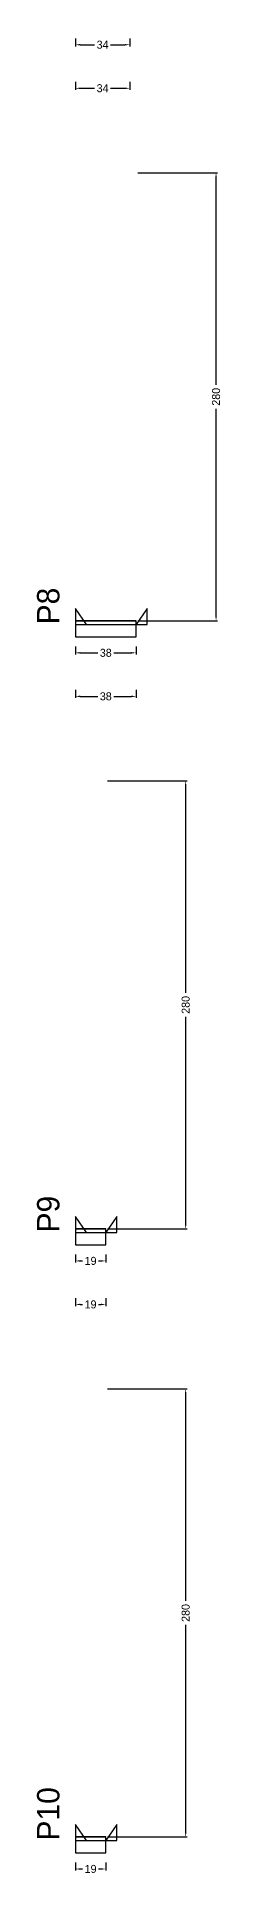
# Model space of a CAD drawing. Header units: centimetres. Extents: x -10500 to 4102, y -9886 to 295.
# Drawn here: x 3976 to 4091, y -3441 to -2293 of the extents above; entities that cross this region are included whole.
import ezdxf

# ---------------------------------------------------------------- set-up
doc = ezdxf.new("R2010")
doc.units = ezdxf.units.CM
for name, color, linetype in [('NOMENCLATURA', 7, 'Continuous'), ('SARR_2.2x10', 60, 'Continuous'), ('SARR_2.2x7', 40, 'Continuous')]:
    doc.layers.add(name, color=color, linetype=linetype)
doc.dimstyles.new('PAINEL-NOVA', dxfattribs={"dimtxt": 5, "dimasz": 3, "dimexe": 1, "dimexo": 1, "dimgap": 1, "dimtad": 1, "dimcen": 2.5, "dimazin": 3, "dimtfac": 1, "dimtmove": 0, "dimatfit": 3})

# ---------------------------------------------------------------- blocks, each defined once
blk = doc.blocks.new('_CLOSEDFILLED')
at = {"color": 0, "linetype": 'BYBLOCK'}
blk.add_solid([(-1, 0.16), (0, 0), (-1, -0.16)], dxfattribs=at)
blk = doc.blocks.new('*D177')
for p, q in [((4000, -2293.8), (4000, -2298.8)), ((4034, -2293.8), (4034, -2298.8)), ((4003, -2297.8), (4012, -2297.8)), ((4022, -2297.8), (4031, -2297.8))]:
    blk.add_line(p, q)
at = {"layer": 'Defpoints'}
for p in [(4000, -2292.8), (4034, -2292.8), (4000, -2297.8)]:
    blk.add_point(p, dxfattribs=at)
at = {"layer": 'SARR_2.2x10', "xscale": 3, "yscale": 3, "rotation": 180}
blk.add_blockref('_CLOSEDFILLED', (4000, -2297.8), dxfattribs=at)
at = {"layer": 'SARR_2.2x10', "xscale": 3, "yscale": 3}
blk.add_blockref('_CLOSEDFILLED', (4034, -2297.8), dxfattribs=at)
at = {"layer": 'SARR_2.2x10', "insert": (4017, -2297.8), "char_height": 5, "attachment_point": 5}
blk.add_mtext('34', dxfattribs=at)
blk = doc.blocks.new('*D182')
for p, q in [((4000, -2321), (4000, -2326)), ((4003, -2325), (4012, -2325)), ((4022, -2325), (4031, -2325)), ((4034, -2321), (4034, -2326))]:
    blk.add_line(p, q)
at = {"layer": 'Defpoints'}
for p in [(4000, -2320), (4000, -2325), (4034, -2320)]:
    blk.add_point(p, dxfattribs=at)
at = {"layer": 'SARR_2.2x10', "xscale": 3, "yscale": 3, "rotation": 180}
blk.add_blockref('_CLOSEDFILLED', (4000, -2325), dxfattribs=at)
at = {"layer": 'SARR_2.2x10', "xscale": 3, "yscale": 3}
blk.add_blockref('_CLOSEDFILLED', (4034, -2325), dxfattribs=at)
at = {"layer": 'SARR_2.2x10', "insert": (4017, -2325), "char_height": 5, "attachment_point": 5}
blk.add_mtext('34', dxfattribs=at)
blk = doc.blocks.new('*D203')
for p, q in [((4000, -2673.8), (4000, -2678.8)), ((4038, -2673.8), (4038, -2678.8)), ((4003, -2677.8), (4014, -2677.8)), ((4024, -2677.8), (4035, -2677.8))]:
    blk.add_line(p, q)
at = {"layer": 'Defpoints'}
for p in [(4000, -2672.8), (4038, -2672.8), (4000, -2677.8)]:
    blk.add_point(p, dxfattribs=at)
at = {"layer": 'SARR_2.2x10', "xscale": 3, "yscale": 3, "rotation": 180}
blk.add_blockref('_CLOSEDFILLED', (4000, -2677.8), dxfattribs=at)
at = {"layer": 'SARR_2.2x10', "xscale": 3, "yscale": 3}
blk.add_blockref('_CLOSEDFILLED', (4038, -2677.8), dxfattribs=at)
at = {"layer": 'SARR_2.2x10', "insert": (4019, -2677.8), "char_height": 5, "attachment_point": 5}
blk.add_mtext('38', dxfattribs=at)
blk = doc.blocks.new('*D204')
for p, q in [((4039, -2377.8), (4089, -2377.8)), ((4088, -2510.3), (4088, -2380.8)), ((4088, -2654.8), (4088, -2525.3)), ((4039, -2657.8), (4089, -2657.8))]:
    blk.add_line(p, q)
at = {"layer": 'Defpoints'}
for p in [(4038, -2377.8), (4038, -2657.8), (4088, -2657.8)]:
    blk.add_point(p, dxfattribs=at)
at = {"layer": 'SARR_2.2x10', "xscale": 3, "yscale": 3}
for p, rotation in [((4088, -2377.8), 90), ((4088, -2657.8), 270)]:
    blk.add_blockref('_CLOSEDFILLED', p, dxfattribs=dict(at, rotation=rotation))
at = {"layer": 'SARR_2.2x10', "insert": (4088, -2517.8), "char_height": 5, "attachment_point": 5, "rotation": 90}
blk.add_mtext('280', dxfattribs=at)
blk = doc.blocks.new('*D205')
for p, q in [((4039, -2377.8), (4089, -2377.8)), ((4088, -2510.3), (4088, -2380.8)), ((4088, -2654.8), (4088, -2525.3)), ((4039, -2657.8), (4089, -2657.8))]:
    blk.add_line(p, q)
at = {"layer": 'Defpoints'}
for p in [(4038, -2377.8), (4038, -2657.8), (4088, -2657.8)]:
    blk.add_point(p, dxfattribs=at)
at = {"layer": 'SARR_2.2x10', "xscale": 3, "yscale": 3}
for p, rotation in [((4088, -2377.8), 90), ((4088, -2657.8), 270)]:
    blk.add_blockref('_CLOSEDFILLED', p, dxfattribs=dict(at, rotation=rotation))
at = {"layer": 'SARR_2.2x10', "insert": (4088, -2517.8), "char_height": 5, "attachment_point": 5, "rotation": 90}
blk.add_mtext('280', dxfattribs=at)
blk = doc.blocks.new('*D206')
for p, q in [((4039, -2377.8), (4089, -2377.8)), ((4088, -2510.3), (4088, -2380.8)), ((4088, -2654.8), (4088, -2525.3)), ((4039, -2657.8), (4089, -2657.8))]:
    blk.add_line(p, q)
at = {"layer": 'Defpoints'}
for p in [(4038, -2377.8), (4038, -2657.8), (4088, -2657.8)]:
    blk.add_point(p, dxfattribs=at)
at = {"layer": 'SARR_2.2x10', "xscale": 3, "yscale": 3}
for p, rotation in [((4088, -2377.8), 90), ((4088, -2657.8), 270)]:
    blk.add_blockref('_CLOSEDFILLED', p, dxfattribs=dict(at, rotation=rotation))
at = {"layer": 'SARR_2.2x10', "insert": (4088, -2517.8), "char_height": 5, "attachment_point": 5, "rotation": 90}
blk.add_mtext('280', dxfattribs=at)
blk = doc.blocks.new('*D207')
for p, q in [((4039, -2377.8), (4089, -2377.8)), ((4088, -2510.3), (4088, -2380.8)), ((4088, -2654.8), (4088, -2525.3)), ((4039, -2657.8), (4089, -2657.8))]:
    blk.add_line(p, q)
at = {"layer": 'Defpoints'}
for p in [(4038, -2377.8), (4038, -2657.8), (4088, -2657.8)]:
    blk.add_point(p, dxfattribs=at)
at = {"layer": 'SARR_2.2x10', "xscale": 3, "yscale": 3}
for p, rotation in [((4088, -2377.8), 90), ((4088, -2657.8), 270)]:
    blk.add_blockref('_CLOSEDFILLED', p, dxfattribs=dict(at, rotation=rotation))
at = {"layer": 'SARR_2.2x10', "insert": (4088, -2517.8), "char_height": 5, "attachment_point": 5, "rotation": 90}
blk.add_mtext('280', dxfattribs=at)
blk = doc.blocks.new('*D208')
for p, q in [((4000, -2701), (4000, -2706)), ((4003, -2705), (4014, -2705)), ((4024, -2705), (4035, -2705)), ((4038, -2701), (4038, -2706))]:
    blk.add_line(p, q)
at = {"layer": 'Defpoints'}
for p in [(4000, -2700), (4000, -2705), (4038, -2700)]:
    blk.add_point(p, dxfattribs=at)
at = {"layer": 'SARR_2.2x10', "xscale": 3, "yscale": 3, "rotation": 180}
blk.add_blockref('_CLOSEDFILLED', (4000, -2705), dxfattribs=at)
at = {"layer": 'SARR_2.2x10', "xscale": 3, "yscale": 3}
blk.add_blockref('_CLOSEDFILLED', (4038, -2705), dxfattribs=at)
at = {"layer": 'SARR_2.2x10', "insert": (4019, -2705), "char_height": 5, "attachment_point": 5}
blk.add_mtext('38', dxfattribs=at)
blk = doc.blocks.new('GRA-E')
at = {"layer": 'SARR_2.2x7'}
blk.add_lwpolyline([(0, 0), (7, 0), (0, 10)], close=True, dxfattribs=at)
blk = doc.blocks.new('GRA-D')
at = {"layer": 'SARR_2.2x7'}
blk.add_lwpolyline([(0, 0), (7, 0), (7, 10)], close=True, dxfattribs=at)
blk = doc.blocks.new('*D229')
for p, q in [((4000, -3053.8), (4000, -3058.8)), ((4019, -3053.8), (4019, -3058.8)), ((4003, -3057.8), (4004.5, -3057.8)), ((4014.5, -3057.8), (4016, -3057.8))]:
    blk.add_line(p, q)
at = {"layer": 'Defpoints'}
for p in [(4000, -3052.8), (4019, -3052.8), (4000, -3057.8)]:
    blk.add_point(p, dxfattribs=at)
at = {"layer": 'SARR_2.2x10', "xscale": 3, "yscale": 3, "rotation": 180}
blk.add_blockref('_CLOSEDFILLED', (4000, -3057.8), dxfattribs=at)
at = {"layer": 'SARR_2.2x10', "xscale": 3, "yscale": 3}
blk.add_blockref('_CLOSEDFILLED', (4019, -3057.8), dxfattribs=at)
at = {"layer": 'SARR_2.2x10', "insert": (4009.5, -3057.8), "char_height": 5, "attachment_point": 5}
blk.add_mtext('19', dxfattribs=at)
blk = doc.blocks.new('*D230')
for p, q in [((4020, -2757.8), (4070, -2757.8)), ((4069, -2890.3), (4069, -2760.8)), ((4069, -3034.8), (4069, -2905.3)), ((4020, -3037.8), (4070, -3037.8))]:
    blk.add_line(p, q)
at = {"layer": 'Defpoints'}
for p in [(4019, -2757.8), (4019, -3037.8), (4069, -3037.8)]:
    blk.add_point(p, dxfattribs=at)
at = {"layer": 'SARR_2.2x10', "xscale": 3, "yscale": 3}
for p, rotation in [((4069, -2757.8), 90), ((4069, -3037.8), 270)]:
    blk.add_blockref('_CLOSEDFILLED', p, dxfattribs=dict(at, rotation=rotation))
at = {"layer": 'SARR_2.2x10', "insert": (4069, -2897.8), "char_height": 5, "attachment_point": 5, "rotation": 90}
blk.add_mtext('280', dxfattribs=at)
blk = doc.blocks.new('*D231')
for p, q in [((4020, -2757.8), (4070, -2757.8)), ((4069, -2890.3), (4069, -2760.8)), ((4069, -3034.8), (4069, -2905.3)), ((4020, -3037.8), (4070, -3037.8))]:
    blk.add_line(p, q)
at = {"layer": 'Defpoints'}
for p in [(4019, -2757.8), (4019, -3037.8), (4069, -3037.8)]:
    blk.add_point(p, dxfattribs=at)
at = {"layer": 'SARR_2.2x10', "xscale": 3, "yscale": 3}
for p, rotation in [((4069, -2757.8), 90), ((4069, -3037.8), 270)]:
    blk.add_blockref('_CLOSEDFILLED', p, dxfattribs=dict(at, rotation=rotation))
at = {"layer": 'SARR_2.2x10', "insert": (4069, -2897.8), "char_height": 5, "attachment_point": 5, "rotation": 90}
blk.add_mtext('280', dxfattribs=at)
blk = doc.blocks.new('*D232')
for p, q in [((4020, -2757.8), (4070, -2757.8)), ((4069, -2890.3), (4069, -2760.8)), ((4069, -3034.8), (4069, -2905.3)), ((4020, -3037.8), (4070, -3037.8))]:
    blk.add_line(p, q)
at = {"layer": 'Defpoints'}
for p in [(4019, -2757.8), (4019, -3037.8), (4069, -3037.8)]:
    blk.add_point(p, dxfattribs=at)
at = {"layer": 'SARR_2.2x10', "xscale": 3, "yscale": 3}
for p, rotation in [((4069, -2757.8), 90), ((4069, -3037.8), 270)]:
    blk.add_blockref('_CLOSEDFILLED', p, dxfattribs=dict(at, rotation=rotation))
at = {"layer": 'SARR_2.2x10', "insert": (4069, -2897.8), "char_height": 5, "attachment_point": 5, "rotation": 90}
blk.add_mtext('280', dxfattribs=at)
blk = doc.blocks.new('*D233')
for p, q in [((4020, -2757.8), (4070, -2757.8)), ((4069, -2890.3), (4069, -2760.8)), ((4069, -3034.8), (4069, -2905.3)), ((4020, -3037.8), (4070, -3037.8))]:
    blk.add_line(p, q)
at = {"layer": 'Defpoints'}
for p in [(4019, -2757.8), (4019, -3037.8), (4069, -3037.8)]:
    blk.add_point(p, dxfattribs=at)
at = {"layer": 'SARR_2.2x10', "xscale": 3, "yscale": 3}
for p, rotation in [((4069, -2757.8), 90), ((4069, -3037.8), 270)]:
    blk.add_blockref('_CLOSEDFILLED', p, dxfattribs=dict(at, rotation=rotation))
at = {"layer": 'SARR_2.2x10', "insert": (4069, -2897.8), "char_height": 5, "attachment_point": 5, "rotation": 90}
blk.add_mtext('280', dxfattribs=at)
blk = doc.blocks.new('*D234')
for p, q in [((4000, -3081), (4000, -3086)), ((4003, -3085), (4004.5, -3085)), ((4014.5, -3085), (4016, -3085)), ((4019, -3081), (4019, -3086))]:
    blk.add_line(p, q)
at = {"layer": 'Defpoints'}
for p in [(4000, -3080), (4000, -3085), (4019, -3080)]:
    blk.add_point(p, dxfattribs=at)
at = {"layer": 'SARR_2.2x10', "xscale": 3, "yscale": 3, "rotation": 180}
blk.add_blockref('_CLOSEDFILLED', (4000, -3085), dxfattribs=at)
at = {"layer": 'SARR_2.2x10', "xscale": 3, "yscale": 3}
blk.add_blockref('_CLOSEDFILLED', (4019, -3085), dxfattribs=at)
at = {"layer": 'SARR_2.2x10', "insert": (4009.5, -3085), "char_height": 5, "attachment_point": 5}
blk.add_mtext('19', dxfattribs=at)
blk = doc.blocks.new('*D255')
for p, q in [((4000, -3433.8), (4000, -3438.8)), ((4003, -3437.8), (4004.5, -3437.8)), ((4014.5, -3437.8), (4016, -3437.8)), ((4019, -3433.8), (4019, -3438.8))]:
    blk.add_line(p, q)
at = {"layer": 'Defpoints'}
for p in [(4000, -3432.8), (4019, -3432.8), (4000, -3437.8)]:
    blk.add_point(p, dxfattribs=at)
at = {"layer": 'SARR_2.2x10', "xscale": 3, "yscale": 3, "rotation": 180}
blk.add_blockref('_CLOSEDFILLED', (4000, -3437.8), dxfattribs=at)
at = {"layer": 'SARR_2.2x10', "xscale": 3, "yscale": 3}
blk.add_blockref('_CLOSEDFILLED', (4019, -3437.8), dxfattribs=at)
at = {"layer": 'SARR_2.2x10', "insert": (4009.5, -3437.8), "char_height": 5, "attachment_point": 5}
blk.add_mtext('19', dxfattribs=at)
blk = doc.blocks.new('*D256')
for p, q in [((4020, -3137.8), (4070, -3137.8)), ((4069, -3270.3), (4069, -3140.8)), ((4069, -3414.8), (4069, -3285.3)), ((4020, -3417.8), (4070, -3417.8))]:
    blk.add_line(p, q)
at = {"layer": 'Defpoints'}
for p in [(4019, -3137.8), (4019, -3417.8), (4069, -3417.8)]:
    blk.add_point(p, dxfattribs=at)
at = {"layer": 'SARR_2.2x10', "xscale": 3, "yscale": 3}
for p, rotation in [((4069, -3137.8), 90), ((4069, -3417.8), 270)]:
    blk.add_blockref('_CLOSEDFILLED', p, dxfattribs=dict(at, rotation=rotation))
at = {"layer": 'SARR_2.2x10', "insert": (4069, -3277.8), "char_height": 5, "attachment_point": 5, "rotation": 90}
blk.add_mtext('280', dxfattribs=at)
blk = doc.blocks.new('*D257')
for p, q in [((4020, -3137.8), (4070, -3137.8)), ((4069, -3270.3), (4069, -3140.8)), ((4069, -3414.8), (4069, -3285.3)), ((4020, -3417.8), (4070, -3417.8))]:
    blk.add_line(p, q)
at = {"layer": 'Defpoints'}
for p in [(4019, -3137.8), (4019, -3417.8), (4069, -3417.8)]:
    blk.add_point(p, dxfattribs=at)
at = {"layer": 'SARR_2.2x10', "xscale": 3, "yscale": 3}
for p, rotation in [((4069, -3137.8), 90), ((4069, -3417.8), 270)]:
    blk.add_blockref('_CLOSEDFILLED', p, dxfattribs=dict(at, rotation=rotation))
at = {"layer": 'SARR_2.2x10', "insert": (4069, -3277.8), "char_height": 5, "attachment_point": 5, "rotation": 90}
blk.add_mtext('280', dxfattribs=at)
blk = doc.blocks.new('*D258')
for p, q in [((4020, -3137.8), (4070, -3137.8)), ((4069, -3270.3), (4069, -3140.8)), ((4069, -3414.8), (4069, -3285.3)), ((4020, -3417.8), (4070, -3417.8))]:
    blk.add_line(p, q)
at = {"layer": 'Defpoints'}
for p in [(4019, -3137.8), (4019, -3417.8), (4069, -3417.8)]:
    blk.add_point(p, dxfattribs=at)
at = {"layer": 'SARR_2.2x10', "xscale": 3, "yscale": 3}
for p, rotation in [((4069, -3137.8), 90), ((4069, -3417.8), 270)]:
    blk.add_blockref('_CLOSEDFILLED', p, dxfattribs=dict(at, rotation=rotation))
at = {"layer": 'SARR_2.2x10', "insert": (4069, -3277.8), "char_height": 5, "attachment_point": 5, "rotation": 90}
blk.add_mtext('280', dxfattribs=at)
blk = doc.blocks.new('*D259')
for p, q in [((4020, -3137.8), (4070, -3137.8)), ((4069, -3270.3), (4069, -3140.8)), ((4069, -3414.8), (4069, -3285.3)), ((4020, -3417.8), (4070, -3417.8))]:
    blk.add_line(p, q)
at = {"layer": 'Defpoints'}
for p in [(4019, -3137.8), (4019, -3417.8), (4069, -3417.8)]:
    blk.add_point(p, dxfattribs=at)
at = {"layer": 'SARR_2.2x10', "xscale": 3, "yscale": 3}
for p, rotation in [((4069, -3137.8), 90), ((4069, -3417.8), 270)]:
    blk.add_blockref('_CLOSEDFILLED', p, dxfattribs=dict(at, rotation=rotation))
at = {"layer": 'SARR_2.2x10', "insert": (4069, -3277.8), "char_height": 5, "attachment_point": 5, "rotation": 90}
blk.add_mtext('280', dxfattribs=at)

msp = doc.modelspace()

# ---------------------------------------------------------------- linework, layer by layer
at = {"layer": 'SARR_2.2x10'}
for p, q in [((4038, -2657.8), (4000, -2657.8)), ((4000, -2657.8), (4000, -2667.8)), ((4038, -2667.8), (4038, -2657.8)), ((4000, -2667.8), (4038, -2667.8)), ((4019, -3037.8), (4000, -3037.8)), ((4000, -3037.8), (4000, -3047.8)), ((4019, -3047.8), (4019, -3037.8)), ((4000, -3047.8), (4019, -3047.8)), ((4019, -3417.8), (4000, -3417.8)), ((4000, -3417.8), (4000, -3427.8)), ((4019, -3427.8), (4019, -3417.8)), ((4000, -3427.8), (4019, -3427.8))]:
    msp.add_line(p, q, dxfattribs=at)
at = {"layer": 'SARR_2.2x7'}
for p, q in [((4038, -2657.8), (4000, -2657.8)), ((4000, -2657.8), (4000, -2660)), ((4000, -2657.8), (4007, -2657.8)), ((4000, -2657.8), (4007, -2657.8)), ((4000, -2657.8), (4007, -2657.8)), ((4000, -2657.8), (4007, -2657.8)), ((4000, -2660), (4038, -2660)), ((4007, -2657.8), (4038, -2657.8)), ((4007, -2657.8), (4038, -2657.8)), ((4007, -2657.8), (4038, -2657.8)), ((4007, -2657.8), (4038, -2657.8)), ((4038, -2660), (4038, -2657.8)), ((4019, -3037.8), (4000, -3037.8)), ((4000, -3037.8), (4000, -3040)), ((4000, -3037.8), (4007, -3037.8)), ((4000, -3037.8), (4007, -3037.8)), ((4000, -3037.8), (4007, -3037.8)), ((4000, -3037.8), (4007, -3037.8)), ((4000, -3040), (4019, -3040)), ((4007, -3037.8), (4019, -3037.8)), ((4007, -3037.8), (4019, -3037.8)), ((4007, -3037.8), (4019, -3037.8)), ((4007, -3037.8), (4019, -3037.8)), ((4019, -3040), (4019, -3037.8)), ((4019, -3417.8), (4000, -3417.8)), ((4000, -3417.8), (4000, -3420)), ((4000, -3417.8), (4007, -3417.8)), ((4000, -3417.8), (4007, -3417.8)), ((4000, -3417.8), (4007, -3417.8)), ((4000, -3417.8), (4007, -3417.8)), ((4000, -3420), (4019, -3420)), ((4007, -3417.8), (4019, -3417.8)), ((4007, -3417.8), (4019, -3417.8)), ((4007, -3417.8), (4019, -3417.8)), ((4007, -3417.8), (4019, -3417.8)), ((4019, -3420), (4019, -3417.8))]:
    msp.add_line(p, q, dxfattribs=at)

# ---------------------------------------------------------------- block references
for name, p in [('GRA-E', (4000, -2660)), ('GRA-D', (4038, -2660)), ('GRA-E', (4000, -3040)), ('GRA-D', (4019, -3040)), ('GRA-E', (4000, -3420)), ('GRA-D', (4019, -3420))]:
    msp.add_blockref(name, p, dxfattribs=at)

# ---------------------------------------------------------------- texts
at = {"layer": 'NOMENCLATURA'}
for s, p in [('P8', (3990, -2660)), ('P9', (3990, -3040)), ('P10', (3990, -3420))]:
    msp.add_text(s, height=14, rotation=90, dxfattribs=at).set_placement(p)

# ---------------------------------------------------------------- dimensions: what is measured, and where the dimension line sits
at = {"layer": 'SARR_2.2x10'}
for base, p1, p2, picture, middle in [((4000, -2297.8), (4000, -2292.8), (4034, -2292.8), '*D177', (4017, -2297.8)), ((4000, -2325), (4000, -2320), (4034, -2320), '*D182', (4017, -2325)), ((4000, -2677.8), (4000, -2672.8), (4038, -2672.8), '*D203', (4019, -2677.8)), ((4000, -2705), (4000, -2700), (4038, -2700), '*D208', (4019, -2705)), ((4000, -3057.8), (4000, -3052.8), (4019, -3052.8), '*D229', (4009.5, -3057.8)), ((4000, -3085), (4000, -3080), (4019, -3080), '*D234', (4009.5, -3085)), ((4000, -3437.8), (4000, -3432.8), (4019, -3432.8), '*D255', (4009.5, -3437.8))]:
    dim = msp.add_linear_dim(base=base, p1=p1, p2=p2, dimstyle='PAINEL-NOVA', dxfattribs=at)
    dim.commit()
    dim.dimension.update_dxf_attribs({"geometry": picture, "text_midpoint": middle})
for base, p1, p2, picture, middle in [((4088, -2657.8), (4038, -2657.8), (4038, -2377.8), '*D204', (4088, -2517.8)), ((4088, -2657.8), (4038, -2657.8), (4038, -2377.8), '*D205', (4088, -2517.8)), ((4088, -2657.8), (4038, -2657.8), (4038, -2377.8), '*D206', (4088, -2517.8)), ((4088, -2657.8), (4038, -2657.8), (4038, -2377.8), '*D207', (4088, -2517.8)), ((4069, -3037.8), (4019, -3037.8), (4019, -2757.8), '*D230', (4069, -2897.8)), ((4069, -3037.8), (4019, -3037.8), (4019, -2757.8), '*D231', (4069, -2897.8)), ((4069, -3037.8), (4019, -3037.8), (4019, -2757.8), '*D232', (4069, -2897.8)), ((4069, -3037.8), (4019, -3037.8), (4019, -2757.8), '*D233', (4069, -2897.8)), ((4069, -3417.8), (4019, -3417.8), (4019, -3137.8), '*D256', (4069, -3277.8)), ((4069, -3417.8), (4019, -3417.8), (4019, -3137.8), '*D257', (4069, -3277.8)), ((4069, -3417.8), (4019, -3417.8), (4019, -3137.8), '*D258', (4069, -3277.8)), ((4069, -3417.8), (4019, -3417.8), (4019, -3137.8), '*D259', (4069, -3277.8))]:
    dim = msp.add_linear_dim(base=base, p1=p1, p2=p2, angle=90, dimstyle='PAINEL-NOVA', dxfattribs=at)
    dim.commit()
    dim.dimension.update_dxf_attribs({"geometry": picture, "text_midpoint": middle})

doc.saveas('drawing.dxf')
